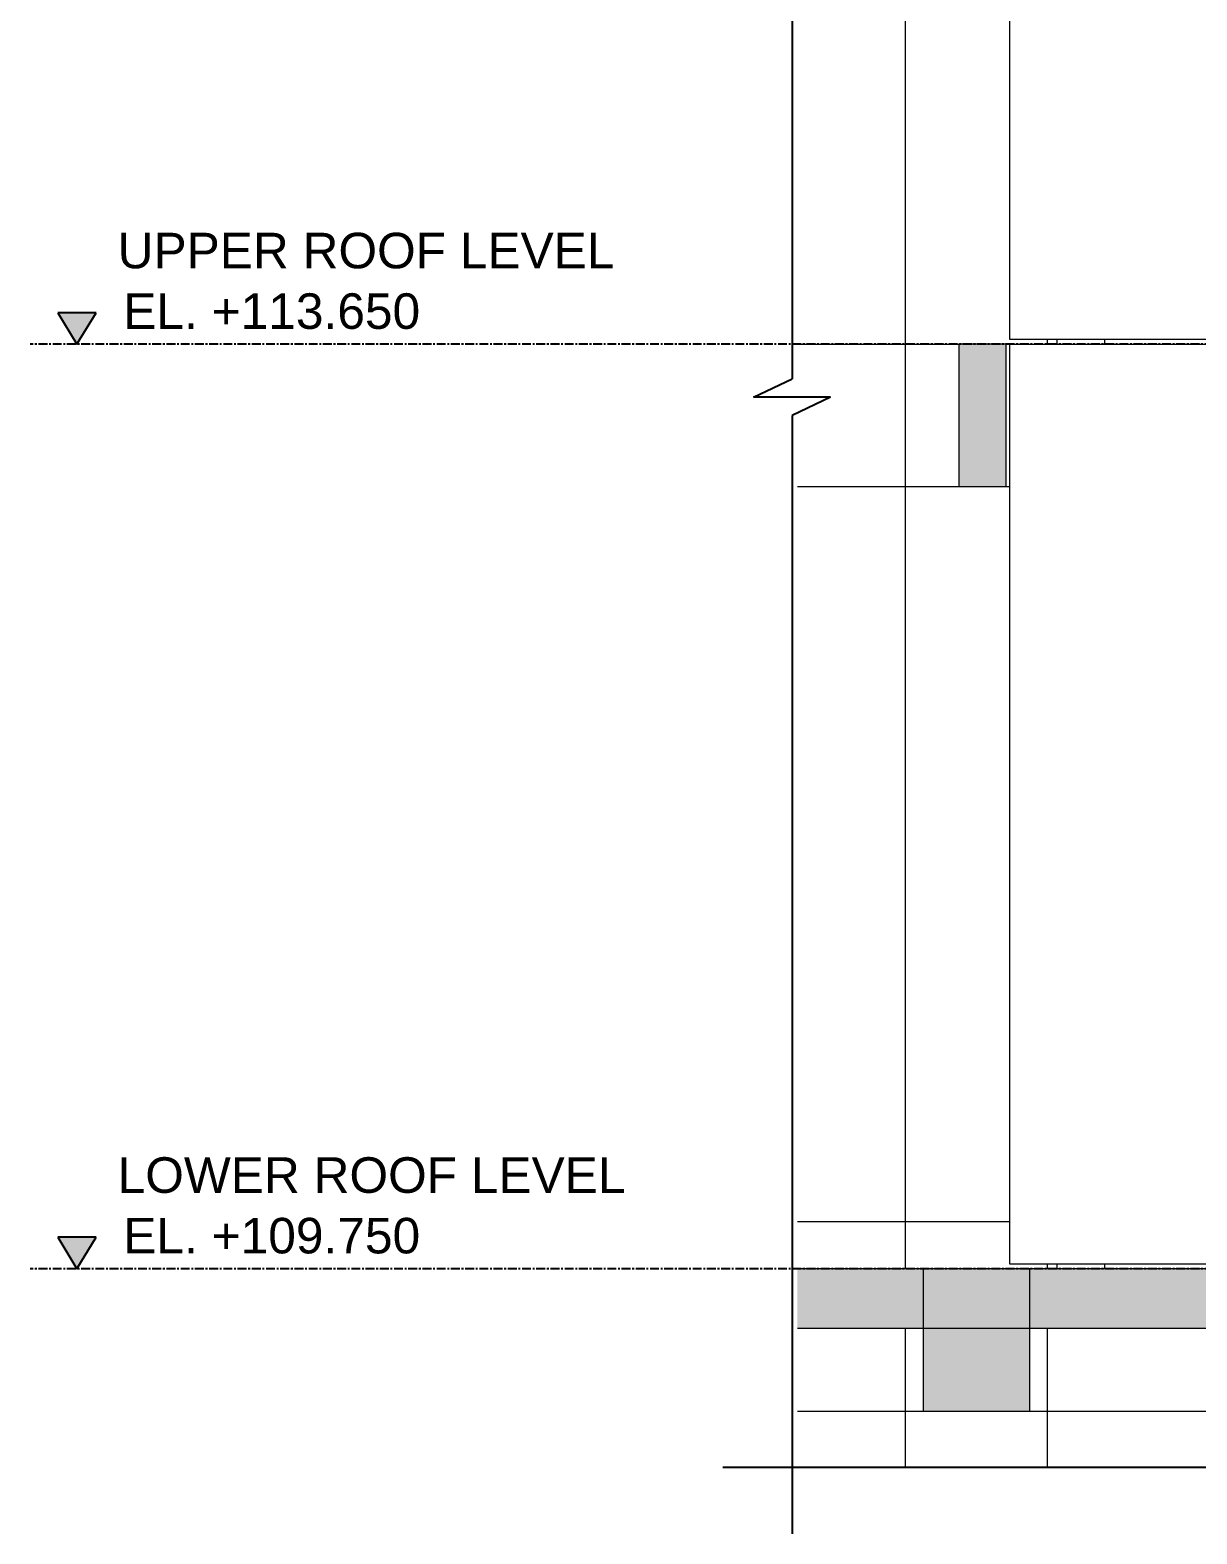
# Model space of a CAD drawing. Header units: millimetres. Extents: x -153298 to 620751, y -313239 to 250031.
# Drawn here: x 100044 to 104967, y 25208 to 31551 of the extents above; entities that cross this region are included whole.
import ezdxf

# ---------------------------------------------------------------- set-up
doc = ezdxf.new("R2010")
doc.units = ezdxf.units.MM
doc.linetypes.add('CENTER', pattern=[2, 1.25, -0.25, 0.25, -0.25])
doc.linetypes.add('XKITLINE00', pattern=[0])
doc.layers.add('000 - EXISTING_CONCRETE_MAIN_COLOR_1', color=1, linetype='Continuous')
doc.layers.add('S-DIM', color=7, linetype='Continuous')
doc.layers.add('Part', color=2, linetype='Continuous', lineweight=0)
doc.styles.add('ROMANS', font='arial.ttf', dxfattribs={"width": 0.85})

# ---------------------------------------------------------------- blocks, each defined once
blk = doc.blocks.new('*A9796')
at = {"layer": 'Part'}
blk.add_hatch(color=256, dxfattribs=at).paths.add_polyline_path([(866.566, -1.371), (762.273, -1.371), (762.273, 0.629), (866.566, 0.629)], flags=17)
blk = doc.blocks.new('*A9897')
at = {"layer": 'Part'}
blk.add_hatch(color=256, dxfattribs=at).paths.add_polyline_path([(766.518, -4.171), (766.518, 0.629), (770.118, 0.629), (770.118, -4.171)], flags=17)
blk = doc.blocks.new('*A103102')
at = {"layer": 'Part'}
blk.add_hatch(color=256, dxfattribs=at).paths.add_polyline_path([(767.718, 27.029), (767.718, 31.829), (769.318, 31.829), (769.318, 27.029)], flags=17)
blk = doc.blocks.new('*A26192536')
at = {"layer": '000 - EXISTING_CONCRETE_MAIN_COLOR_1', "linetype": 'XKITLINE00', "lineweight": 0}
for p, q in [((762.273467, 31.828862), (767.718133, 31.828862)), ((769.318133, 31.828862), (769.446157, 31.828862)), ((762.273467, 27.028862), (767.718133, 27.028862)), ((769.318133, 27.028862), (769.446157, 27.028862))]:
    blk.add_line(p, q, dxfattribs=at)
blk = doc.blocks.new('*A26242541')
at = {"layer": 'Part', "linetype": 'XKITLINE00', "lineweight": 0}
for p, q in [((769.446157, 68.228862), (781.286157, 68.228862)), ((769.446157, 31.988862), (769.446157, 68.228862)), ((781.286157, 31.988862), (781.286157, 68.228862)), ((781.286157, 31.988862), (769.446157, 31.988862))]:
    blk.add_line(p, q, dxfattribs=at)
blk = doc.blocks.new('*A26532566')
at = {"layer": 'Part', "linetype": 'XKITLINE00', "lineweight": 0}
blk.add_line((762.273467, 2.228857), (769.446157, 2.228857), dxfattribs=at)
blk = doc.blocks.new('*A26542567')
at = {"layer": '000 - EXISTING_CONCRETE_MAIN_COLOR_1', "linetype": 'XKITLINE00', "lineweight": 0}
for p, q in [((762.273467, -4.171138), (766.518152, -4.171138)), ((770.118152, -4.171138), (812.566133, -4.171138))]:
    blk.add_line(p, q, dxfattribs=at)
blk = doc.blocks.new('*A26552568')
at = {"layer": 'Part', "linetype": 'XKITLINE00', "lineweight": 0}
for p, q in [((866.566152, 0.628857), (762.273467, 0.628857)), ((762.273467, -1.371143), (866.566152, -1.371143))]:
    blk.add_line(p, q, dxfattribs=at)
blk = doc.blocks.new('*A26572570')
at = {"layer": '000 - EXISTING_CONCRETE_MAIN_COLOR_1', "linetype": 'XKITLINE00', "lineweight": 0}
for p, q in [((765.918152, 0.628857), (765.918152, 48.628862)), ((770.718152, 31.828862), (770.718152, 31.988862)), ((770.718152, 0.628857), (770.718152, 0.788862)), ((765.918152, -6.078645), (765.918152, -1.371143)), ((770.718152, -6.078645), (770.718152, -1.371143))]:
    blk.add_line(p, q, dxfattribs=at)
blk = doc.blocks.new('*A26602573')
at = {"layer": 'Part', "linetype": 'XKITLINE00', "lineweight": 0}
for p, q in [((769.446157, 31.828862), (781.286157, 31.828862)), ((769.446157, 0.788862), (769.446157, 31.828862)), ((781.286157, 0.788862), (781.286157, 31.828862)), ((781.286157, 0.788862), (769.446157, 0.788862))]:
    blk.add_line(p, q, dxfattribs=at)
blk = doc.blocks.new('*A26612574')
at = {"layer": 'Part', "linetype": 'XKITLINE00', "lineweight": 0}
for p, q in [((770.118152, 0.628862), (766.518152, 0.628862)), ((766.518152, 0.628862), (766.518152, -4.171138)), ((770.118152, -4.171138), (770.118152, 0.628862)), ((766.518152, -4.171138), (770.118152, -4.171138))]:
    blk.add_line(p, q, dxfattribs=at)
blk = doc.blocks.new('*A26622575')
at = {"layer": 'Part', "linetype": 'XKITLINE00', "lineweight": 0}
for p, q in [((771.046157, 0.628862), (771.046157, 0.788862)), ((772.646157, 0.628862), (772.646157, 0.788862))]:
    blk.add_line(p, q, dxfattribs=at)
blk = doc.blocks.new('*A27002611')
at = {"layer": 'Part', "linetype": 'XKITLINE00', "lineweight": 0}
for p, q in [((769.318133, 31.828862), (767.718133, 31.828862)), ((767.718133, 31.828862), (767.718133, 27.028862)), ((769.318133, 27.028862), (769.318133, 31.828862)), ((767.718133, 27.028862), (769.318133, 27.028862))]:
    blk.add_line(p, q, dxfattribs=at)
blk = doc.blocks.new('*A27052616')
at = {"layer": 'Part', "linetype": 'XKITLINE00', "lineweight": 0}
for p, q in [((771.046157, 31.828862), (771.046157, 31.988862)), ((772.646157, 31.828862), (772.646157, 31.988862))]:
    blk.add_line(p, q, dxfattribs=at)

msp = doc.modelspace()

# ---------------------------------------------------------------- hatches: boundary and pattern name
for points in [[(100161.318, 30359.2793), (100242.433, 30225.8988), (100323.548, 30359.2793)], [(100161.318, 26459.2793), (100242.433, 26325.8988), (100323.548, 26459.2793)]]:
    msp.add_hatch(color=3).paths.add_polyline_path(points)

# ---------------------------------------------------------------- linework, layer by layer
at = {"color": 1}
for p, q in [((103258.8934, 34798.3754), (103258.8934, 30080.5432)), ((103096.6748, 30002.9838), (103258.8934, 30080.5432)), ((103421.112, 30002.9838), (103096.6748, 30002.9838)), ((103421.112, 30002.9838), (103258.8934, 29925.4244)), ((103258.8934, 29925.4244), (103258.8934, 25207.5922)), ((109984.5697, 25487.4303), (102967.2226, 25487.4303))]:
    msp.add_line(p, q, dxfattribs=at)
at = {"color": 3}
for p, q in [((100323.548, 30359.2793), (100161.318, 30359.2793)), ((100161.318, 30359.2793), (100242.433, 30225.8988)), ((100242.433, 30225.8988), (100323.548, 30359.2793)), ((100323.548, 26459.2793), (100161.318, 26459.2793)), ((100161.318, 26459.2793), (100242.433, 26325.8988)), ((100242.433, 26325.8988), (100323.548, 26459.2793))]:
    msp.add_line(p, q, dxfattribs=at)
at = {"color": 1, "linetype": 'CENTER', "ltscale": 30}
for p, q in [((114157.3911, 30225.8988), (100044.4995, 30225.8988)), ((114157.3911, 26325.8988), (100044.4995, 26325.8988))]:
    msp.add_line(p, q, dxfattribs=at)

# ---------------------------------------------------------------- block references
at = {"lineweight": 0, "xscale": 125, "yscale": 125, "zscale": 125}
for name in ['*A26242541', '*A26572570', '*A26192536', '*A103102', '*A27002611', '*A26602573', '*A27052616', '*A26532566', '*A26622575', '*A9796', '*A26552568', '*A9897', '*A26612574', '*A26542567']:
    msp.add_blockref(name, (7997.111, 26247.291), dxfattribs=at)

# ---------------------------------------------------------------- texts
at = {"color": 3, "style": 'ROMANS'}
for s, p in [('EL. +113.650', (100437.6773, 30290.923)), ('EL. +109.750', (100437.6773, 26390.923))]:
    msp.add_text(s, height=150, dxfattribs=at).set_placement(p)
at = {"layer": 'S-DIM', "color": 3, "style": 'ROMANS'}
for s, p in [('UPPER ROOF LEVEL', (100413.9158, 30546.4021)), ('LOWER ROOF LEVEL', (100413.9158, 26646.4021))]:
    msp.add_text(s, height=150, dxfattribs=at).set_placement(p)

doc.saveas('drawing.dxf')
